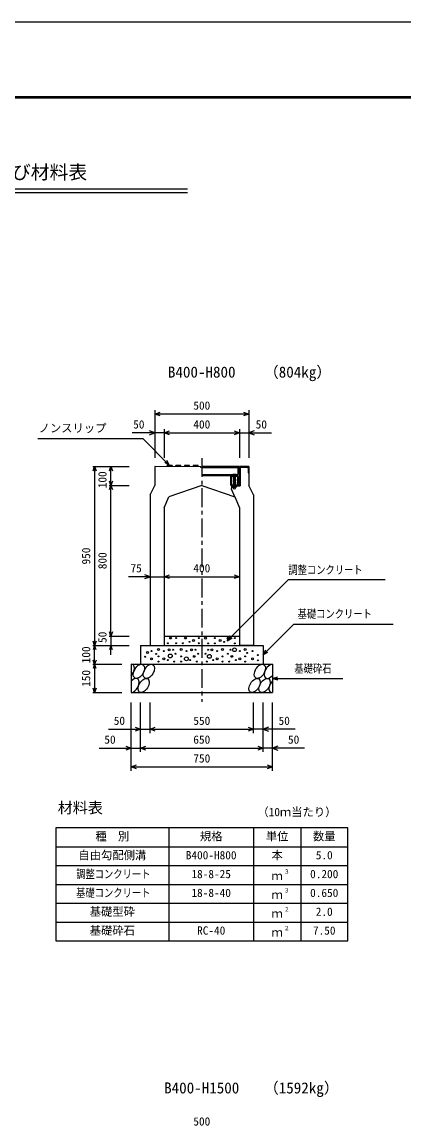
# Model space of a CAD drawing. Units: millimetres, scale not verified. Extents: x -16800 to 16800, y -5940 to 5940.
# Drawn here: x 9628 to 11655, y 78 to 5940 of the extents above; entities that cross this region are included whole.
import ezdxf
from ezdxf.enums import TextEntityAlignment as Align

# ---------------------------------------------------------------- set-up
doc = ezdxf.new("R2010")
doc.units = ezdxf.units.MM
doc.header["$LTSCALE"] = 20
doc.linetypes.add('CHAIN1', pattern=[8, 5, -1, 1, -1])
doc.linetypes.add('DOTTED', pattern=[1.75, 0.25, -1.5])
for name, color, linetype, lineweight in [('0-0_DIM', 7, 'Continuous', 25), ('0-1_Defpoints', 5, 'Continuous', 25), ('0-2_HATCH', 6, 'Continuous', 25), ('0-3_HYO', 3, 'Continuous', 25), ('0-4_HYO2', 4, 'Continuous', 25), ('0-5_OUTLINE', 3, 'Continuous', 25), ('0-6_TXT', 7, 'Continuous', 25), ('0-7_WAKU', 3, 'Continuous', 25), ('0-A__0-5_D-BMK', 6, 'Continuous', 25)]:
    doc.layers.add(name, color=color, linetype=linetype, lineweight=lineweight)
doc.styles.add('ＭＳ ゴシック', font='')
doc.styles.get('ＭＳ ゴシック').set_extended_font_data('MS Gothic')

msp = doc.modelspace()

# ---------------------------------------------------------------- linework, layer by layer
at = {"layer": '0-0_DIM'}
for p, q in [((10331.78, 3878.57), (10331.78, 3626.83)), ((10831.78, 3878.57), (10831.78, 3626.83)), ((10831.78, 3858.57), (10331.78, 3858.57)), ((10331.78, 3758.57), (10212.12, 3758.57)), ((10381.78, 3758.57), (10331.78, 3758.57)), ((10381.78, 3778.57), (10381.78, 3626.83)), ((10381.78, 3758.57), (10781.78, 3758.57)), ((10781.78, 3778.57), (10781.78, 3626.83)), ((10781.78, 3758.57), (10831.78, 3758.57)), ((10831.78, 3758.57), (10951.45, 3758.57)), ((9711.73, 3728.31), (10268.62, 3728.31)), ((10410.83, 3586.09), (10268.62, 3728.31)), ((10002.58, 3579.86), (10195.91, 3579.86)), ((10012.58, 3579.86), (10012.58, 2629.86)), ((10099.25, 3479.86), (10099.25, 3579.86)), ((10410.83, 3586.09), (10384.85, 3601.09)), ((10410.83, 3586.09), (10395.83, 3612.07)), ((10089.25, 3479.86), (10195.91, 3479.86)), ((10099.25, 2679.86), (10099.25, 3479.86)), ((10306.78, 2994.86), (10192.26, 2994.86)), ((10306.78, 2994.86), (10381.78, 2994.86)), ((10381.78, 2994.86), (10781.78, 2994.86)), ((11070.44, 2743.52), (10906.78, 2579.86)), ((11070.44, 2743.52), (11597.51, 2743.52)), ((10089.25, 2679.86), (10195.91, 2679.86)), ((10099.25, 2679.86), (10099.25, 2629.86)), ((10716.78, 2654.86), (10731.78, 2680.84)), ((10716.78, 2654.86), (10742.76, 2669.86)), ((10002.58, 2629.86), (10195.91, 2629.86)), ((10012.58, 2529.86), (10012.58, 2629.86)), ((10099.25, 2579.86), (10099.25, 2629.86)), ((10906.78, 2579.86), (10921.78, 2605.84)), ((10906.78, 2579.86), (10932.76, 2594.86)), ((10002.58, 2529.86), (10156.78, 2529.86)), ((10012.58, 2529.86), (10012.58, 2379.86)), ((10956.78, 2454.86), (10985.76, 2462.63)), ((10956.78, 2454.86), (11330.68, 2454.86)), ((10956.78, 2454.86), (10985.76, 2447.1)), ((10002.58, 2379.86), (10156.78, 2379.86)), ((10206.78, 1964.85), (10206.78, 2327.19)), ((10256.78, 2064.85), (10256.78, 2327.19)), ((10306.78, 2164.85), (10306.78, 2327.19)), ((10856.78, 2164.85), (10856.78, 2327.19)), ((10906.78, 2064.85), (10906.78, 2327.19)), ((10956.78, 1964.85), (10956.78, 2327.19)), ((10086.78, 2184.85), (10306.78, 2184.85)), ((10306.78, 2184.85), (10856.78, 2184.85)), ((11076.78, 2184.85), (10856.78, 2184.85)), ((10036.78, 2084.85), (10256.78, 2084.85)), ((10256.78, 2084.85), (10906.78, 2084.85)), ((11126.78, 2084.85), (10906.78, 2084.85)), ((10206.78, 1984.85), (10956.78, 1984.85))]:
    msp.add_line(p, q, dxfattribs=at)
at = {"layer": '0-0_DIM', "linetype": 'CHAIN1'}
msp.add_line((10581.78, 3624.66), (10581.78, 2329.86), dxfattribs=at)
at = {"layer": '0-0_DIM'}
for points in [[(10360.01, 3848.31), (10331.82, 3858.57), (10360.01, 3868.83)], [(10803.63, 3868.83), (10831.82, 3858.57), (10803.63, 3848.31)], [(10303.59, 3748.31), (10331.78, 3758.57), (10303.59, 3768.83)], [(10409.97, 3748.31), (10381.78, 3758.57), (10409.97, 3768.83)], [(10753.67, 3768.83), (10781.86, 3758.57), (10753.67, 3748.31)], [(10859.9, 3768.83), (10831.71, 3758.57), (10859.9, 3748.31)], [(10004.37, 3557.31), (10012.58, 3579.86), (10020.79, 3557.31)], [(10091.04, 3557.31), (10099.25, 3579.86), (10107.46, 3557.31)], [(10107.46, 3502.42), (10099.25, 3479.86), (10091.04, 3502.42)], [(10091.04, 3457.31), (10099.25, 3479.86), (10107.46, 3457.31)], [(10278.59, 2984.6), (10306.78, 2994.86), (10278.59, 3005.12)], [(10409.97, 2984.6), (10381.78, 2994.86), (10409.97, 3005.12)], [(10753.59, 3005.12), (10781.78, 2994.86), (10753.59, 2984.6)], [(10716.78, 2654.86), (11041.25, 2979.33), (11554.8, 2979.33)], [(10107.46, 2702.42), (10099.25, 2679.86), (10091.04, 2702.42)], [(10020.79, 2652.42), (10012.58, 2629.86), (10004.37, 2652.42)], [(10020.79, 2607.31), (10012.58, 2629.86), (10004.37, 2607.31)], [(10107.46, 2607.31), (10099.25, 2629.86), (10091.04, 2607.31)], [(10020.79, 2552.42), (10012.58, 2529.86), (10004.37, 2552.42)], [(10020.79, 2507.31), (10012.58, 2529.86), (10004.37, 2507.31)], [(10020.79, 2402.42), (10012.58, 2379.86), (10004.37, 2402.42)], [(10228.59, 2195.11), (10256.78, 2184.85), (10228.59, 2174.59)], [(10334.97, 2174.59), (10306.78, 2184.85), (10334.97, 2195.11)], [(10828.59, 2195.11), (10856.78, 2184.85), (10828.59, 2174.59)], [(10934.97, 2195.11), (10906.78, 2184.85), (10934.97, 2174.59)], [(10178.59, 2095.11), (10206.78, 2084.85), (10178.59, 2074.59)], [(10284.97, 2074.59), (10256.78, 2084.85), (10284.97, 2095.11)], [(10878.59, 2095.11), (10906.78, 2084.85), (10878.59, 2074.59)], [(10984.97, 2095.11), (10956.78, 2084.85), (10984.97, 2074.59)], [(10234.97, 1974.59), (10206.78, 1984.85), (10234.97, 1995.11)], [(10928.59, 1995.11), (10956.78, 1984.85), (10928.59, 1974.59)]]:
    msp.add_lwpolyline(points, dxfattribs=at)
at = {"layer": '0-1_Defpoints'}
msp.add_lwpolyline([(0, -5940), (16800, -5940), (16800, 5940), (0, 5940)], close=True, dxfattribs=at)
at = {"layer": '0-2_HATCH'}
for p, q in [((10425.78, 3579.44), (10424.28, 3585.96)), ((10471.78, 3578.97), (10470.28, 3585.49)), ((10517.78, 3578.5), (10516.28, 3585.02)), ((10563.78, 3578.04), (10562.28, 3584.56)), ((10781.76, 3579.86), (10781.76, 3479.86)), ((10784.96, 3576.69), (10822.72, 3577.07)), ((10784.96, 3576.69), (10784.96, 3476.66)), ((10828.58, 3571.27), (10828.58, 3547.33)), ((10828.58, 3547.33), (10831.78, 3547.36)), ((10739.76, 3459.86), (10742.76, 3479.86)), ((10756.57, 3419.86), (10739.76, 3459.86)), ((10742.28, 3476.66), (10784.96, 3476.66)), ((10742.76, 3479.86), (10781.76, 3479.86))]:
    msp.add_line(p, q, dxfattribs=at)
for points in [[(10424.33, 3585.96), (10397.33, 3586.23), (10395.78, 3579.75)], [(10470.33, 3585.49), (10443.33, 3585.76), (10441.78, 3579.28)], [(10516.33, 3585.02), (10489.33, 3585.29), (10487.78, 3578.81)], [(10562.33, 3584.56), (10535.33, 3584.83), (10533.78, 3578.35)]]:
    msp.add_lwpolyline(points, dxfattribs=at)
for centre, radius in [((10401.28, 2641.16), 2.5), ((10415.3, 2669.17), 5), ((10445.75, 2669.17), 2.5), ((10445.75, 2641.16), 2.5), ((10481.64, 2641.16), 2.5), ((10495.66, 2669.17), 5), ((10516.69, 2649.04), 2.5), ((10537.71, 2656.04), 5), ((10565.75, 2669.17), 2.5), ((10565.75, 2641.16), 2.5), ((10600.92, 2668.89), 5), ((10614.94, 2640.88), 2.5), ((10650.82, 2668.89), 2.5), ((10650.82, 2640.88), 2.5), ((10678.86, 2655.76), 5), ((10699.89, 2648.76), 2.5), ((10720.92, 2668.89), 5), ((10757.14, 2668.89), 2.5), ((10757.14, 2640.88), 2.5), ((10293.9, 2592.42), 5), ((10315.47, 2600.04), 2.5), ((10339.33, 2585.12), 2.5), ((10351.75, 2607.92), 5), ((10379.79, 2600.04), 2.5), ((10407.82, 2607.04), 5), ((10414.36, 2574.03), 10), ((10428.86, 2607.04), 2.5), ((10442.87, 2586.03), 2.5), ((10471.75, 2607.92), 5), ((10499.79, 2600.04), 2.5), ((10527.82, 2607.04), 5), ((10548.86, 2607.04), 2.5), ((10562.87, 2586.03), 2.5), ((10600.69, 2586.03), 2.5), ((10621.72, 2572.02), 10), ((10614.71, 2607.04), 2.5), ((10635.74, 2607.04), 5), ((10663.78, 2600.04), 2.5), ((10691.82, 2607.92), 5), ((10720.69, 2586.03), 2.5), ((10734.71, 2607.04), 2.5), ((10755.74, 2607.04), 10), ((10783.78, 2600.04), 2.5), ((10811.82, 2607.92), 5), ((10823.16, 2590.35), 2.5), ((10851.72, 2600.04), 2.5), ((10878.58, 2578.82), 2.5), ((10281.48, 2569.62), 2.5), ((10315.47, 2558.89), 5), ((10351.75, 2572.02), 2.5), ((10351.75, 2544.01), 2.5), ((10379.79, 2558.89), 5), ((10400.82, 2551.89), 2.5), ((10435.86, 2544.01), 2.5), ((10471.75, 2572.02), 2.5), ((10471.75, 2544.01), 2.5), ((10499.79, 2558.89), 10), ((10520.82, 2551.89), 2.5), ((10541.84, 2572.02), 5), ((10555.86, 2544.01), 2.5), ((10607.7, 2544.01), 2.5), ((10642.75, 2551.89), 2.5), ((10663.78, 2558.89), 5), ((10691.82, 2572.02), 2.5), ((10691.82, 2544.01), 2.5), ((10727.7, 2544.01), 2.5), ((10741.72, 2572.02), 5), ((10762.75, 2551.89), 2.5), ((10783.78, 2558.89), 5), ((10811.82, 2572.02), 2.5), ((10811.82, 2544.01), 2.5), ((10851.72, 2558.89), 5), ((10878.58, 2550.81), 2.5)]:
    msp.add_circle(centre, radius, dxfattribs=at)
msp.add_arc((10822.78, 3571.27), 5.8, 0, 90.57294, dxfattribs=at)
for centre, start_param, end_param in [((10194.42, 2492.34), 4.385593, 6.6745444), ((10942.92, 2492.34), 0.3357715, 4.4411806), ((10219.74, 2417.35), 3.5111464, 7.548991), ((10968.24, 2417.35), 1.2110787, 3.5658734)]:
    msp.add_ellipse(centre, major_axis=(21.81, 35.31), ratio=0.5792, start_param=start_param, end_param=end_param, dxfattribs=at)
for centre in [(10247.63, 2492.34), (10300.84, 2492.34), (10889.72, 2492.34), (10272.95, 2417.35), (10861.83, 2417.35), (10915.04, 2417.35)]:
    msp.add_ellipse(centre, major_axis=(21.81, 35.31), ratio=0.5792, dxfattribs=at)
at = {"layer": '0-3_HYO'}
for p, q in [((10406.78, 1660.9), (10406.78, 1060.9)), ((10856.78, 1660.9), (10856.78, 1060.9)), ((11106.78, 1660.9), (11106.78, 1060.9)), ((9806.78, 1560.9), (11356.78, 1560.9))]:
    msp.add_line(p, q, dxfattribs=at)
msp.add_lwpolyline([(9806.78, 1060.9), (11356.78, 1060.9), (11356.78, 1660.9), (9806.78, 1660.9)], close=True, dxfattribs=at)
at = {"layer": '0-4_HYO2'}
for p, q in [((9806.78, 1460.9), (11356.78, 1460.9)), ((9806.78, 1360.9), (11356.78, 1360.9)), ((9806.78, 1260.9), (11356.78, 1260.9)), ((9806.78, 1160.9), (11356.78, 1160.9))]:
    msp.add_line(p, q, dxfattribs=at)
at = {"layer": '0-5_OUTLINE'}
for p, q in [((10331.78, 3580.36), (10331.78, 3479.86)), ((10575.78, 3577.92), (10331.78, 3580.36)), ((10831.78, 3580.36), (10781.76, 3579.86)), ((10831.78, 3580.36), (10831.78, 3479.86)), ((10306.78, 3429.86), (10331.78, 3479.86)), ((10581.78, 3479.86), (10406.99, 3419.86)), ((10581.78, 3479.86), (10756.57, 3419.86)), ((10856.78, 3429.86), (10831.78, 3479.86)), ((10306.78, 3429.86), (10306.78, 2629.86)), ((10381.78, 3359.86), (10406.99, 3419.86)), ((10756.58, 3419.86), (10781.78, 3359.86)), ((10856.78, 3429.86), (10856.78, 2629.86)), ((10381.78, 3359.86), (10381.78, 2629.86)), ((10781.78, 3359.86), (10781.78, 2629.86)), ((10381.78, 2679.86), (10781.78, 2679.86)), ((10256.78, 2629.86), (10256.78, 2529.86)), ((10256.78, 2629.86), (10906.78, 2629.86)), ((10306.78, 2629.86), (10381.78, 2629.86)), ((10856.78, 2629.86), (10781.78, 2629.86)), ((10906.78, 2629.86), (10906.78, 2529.86)), ((10206.78, 2529.86), (10206.78, 2379.86)), ((10206.78, 2529.86), (10956.78, 2529.86)), ((10956.78, 2529.86), (10956.78, 2379.86)), ((10206.78, 2379.86), (10956.78, 2379.86))]:
    msp.add_line(p, q, dxfattribs=at)
msp.add_lwpolyline([(10581.78, 3574.66), (10577.28, 3574.66), (10575.78, 3577.92)], dxfattribs=at)
at = {"layer": '0-6_TXT'}
for p, q in [((6294.97, 5054.39), (10505.03, 5054.39)), ((6294.97, 5035.19), (10505.03, 5035.19))]:
    msp.add_line(p, q, dxfattribs=at)
at = {"layer": '0-7_WAKU', "lineweight": 50}
msp.add_lwpolyline([(400, -5540), (16400, -5540), (16400, 5540), (400, 5540)], close=True, dxfattribs=at)
at = {"layer": '0-A__0-5_D-BMK'}
for p, q in [((10773.26, 3579.86), (10581.76, 3579.86)), ((10777.76, 3541.86), (10777.76, 3579.86)), ((10773.26, 3573.86), (10581.76, 3573.86)), ((10744.28, 3535.86), (10581.76, 3535.86)), ((10773.26, 3529.86), (10581.76, 3529.86)), ((10734.76, 3526.86), (10734.76, 3482.86)), ((10771.76, 3529.86), (10737.76, 3529.86)), ((10746.28, 3537.36), (10744.28, 3535.86)), ((10744.28, 3529.86), (10744.28, 3535.86)), ((10765.28, 3529.86), (10744.28, 3529.86)), ((10744.61, 3536.14), (10746.28, 3537.36)), ((10763.28, 3537.36), (10746.28, 3537.36)), ((10748.28, 3529.86), (10761.28, 3529.86)), ((10748.28, 3528.86), (10749.28, 3529.86)), ((10749.28, 3527.86), (10748.28, 3528.86)), ((10761.28, 3527.86), (10748.28, 3526.86)), ((10748.28, 3526.86), (10749.28, 3527.86)), ((10749.28, 3525.86), (10748.28, 3526.86)), ((10748.28, 3524.86), (10749.28, 3525.86)), ((10761.28, 3525.86), (10748.28, 3524.86)), ((10749.28, 3523.86), (10748.28, 3524.86)), ((10748.28, 3522.86), (10749.28, 3523.86)), ((10761.28, 3523.86), (10748.28, 3522.86)), ((10749.28, 3521.86), (10748.28, 3522.86)), ((10748.28, 3520.86), (10749.28, 3521.86)), ((10761.28, 3521.86), (10748.28, 3520.86)), ((10749.28, 3519.86), (10748.28, 3520.86)), ((10748.28, 3518.86), (10749.28, 3519.86)), ((10761.28, 3519.86), (10748.28, 3518.86)), ((10749.28, 3517.86), (10748.28, 3518.86)), ((10761.28, 3517.86), (10748.28, 3516.86)), ((10748.28, 3516.86), (10749.28, 3517.86)), ((10749.28, 3529.86), (10749.28, 3535.86)), ((10760.28, 3529.86), (10760.28, 3535.86)), ((10760.28, 3528.86), (10761.28, 3529.86)), ((10761.28, 3527.86), (10760.28, 3528.86)), ((10760.28, 3524.86), (10761.28, 3525.86)), ((10761.28, 3523.86), (10760.28, 3524.86)), ((10760.28, 3522.86), (10761.28, 3523.86)), ((10761.28, 3521.86), (10760.28, 3522.86)), ((10760.28, 3520.86), (10761.28, 3521.86)), ((10761.28, 3519.86), (10760.28, 3520.86)), ((10760.28, 3516.86), (10761.28, 3517.86)), ((10764.96, 3536.14), (10763.28, 3537.36)), ((10773.26, 3535.86), (10765.28, 3535.86)), ((10765.28, 3529.86), (10765.28, 3535.86)), ((10777.76, 3541.86), (10773.26, 3541.86)), ((10774.76, 3526.86), (10774.76, 3482.86)), ((10737.76, 3479.86), (10771.76, 3479.86)), ((10745.44, 3476.66), (10744.58, 3476.01)), ((10744.58, 3476.01), (10744.58, 3470.83)), ((10746.27, 3469.86), (10744.58, 3470.83)), ((10764.12, 3476.66), (10745.44, 3476.66)), ((10746.27, 3469.54), (10746.27, 3469.86)), ((10763.3, 3469.86), (10746.27, 3469.86)), ((10763.3, 3469.54), (10746.27, 3469.54)), ((10761.28, 3515.86), (10748.28, 3514.86)), ((10749.28, 3513.86), (10748.28, 3514.86)), ((10761.28, 3513.86), (10748.28, 3512.86)), ((10748.28, 3512.86), (10749.28, 3513.86)), ((10749.28, 3511.86), (10748.28, 3512.86)), ((10761.28, 3511.86), (10748.28, 3510.86)), ((10748.28, 3510.86), (10749.28, 3511.86)), ((10749.28, 3509.86), (10748.28, 3510.86)), ((10761.28, 3509.86), (10748.28, 3508.86)), ((10748.28, 3508.86), (10749.28, 3509.86)), ((10749.28, 3507.86), (10748.28, 3508.86)), ((10761.28, 3507.86), (10748.28, 3506.86)), ((10748.28, 3506.86), (10749.28, 3507.86)), ((10749.28, 3505.86), (10748.28, 3506.86)), ((10761.28, 3505.86), (10748.28, 3504.86)), ((10748.28, 3504.86), (10749.28, 3505.86)), ((10749.28, 3503.86), (10748.28, 3504.86)), ((10761.28, 3503.86), (10748.28, 3502.86)), ((10748.28, 3502.86), (10749.28, 3503.86)), ((10749.28, 3501.86), (10748.28, 3502.86)), ((10761.28, 3501.86), (10748.28, 3500.86)), ((10748.28, 3500.86), (10749.28, 3501.86)), ((10749.28, 3499.86), (10748.28, 3500.86)), ((10761.28, 3499.86), (10748.28, 3498.86)), ((10748.28, 3498.86), (10749.28, 3499.86)), ((10749.28, 3497.86), (10748.28, 3498.86)), ((10761.28, 3497.86), (10748.28, 3496.86)), ((10748.28, 3496.86), (10749.28, 3497.86)), ((10749.28, 3495.87), (10748.28, 3496.86)), ((10748.28, 3494.87), (10749.28, 3495.87)), ((10761.28, 3495.86), (10748.28, 3494.86)), ((10749.28, 3493.87), (10748.28, 3494.87)), ((10761.28, 3493.87), (10748.28, 3492.86)), ((10748.28, 3492.87), (10749.28, 3493.87)), ((10749.28, 3491.87), (10748.28, 3492.87)), ((10761.28, 3491.87), (10748.28, 3490.87)), ((10748.28, 3490.87), (10749.28, 3491.87)), ((10749.28, 3489.87), (10748.28, 3490.87)), ((10761.28, 3489.87), (10748.28, 3488.87)), ((10748.28, 3488.87), (10749.28, 3489.87)), ((10749.28, 3487.87), (10748.28, 3488.87)), ((10761.28, 3487.86), (10748.28, 3486.86)), ((10748.28, 3486.86), (10749.28, 3487.86)), ((10749.28, 3485.86), (10748.28, 3486.86)), ((10761.29, 3485.86), (10748.29, 3484.86)), ((10748.29, 3484.86), (10749.29, 3485.86)), ((10749.29, 3483.86), (10748.29, 3484.86)), ((10761.29, 3483.86), (10748.29, 3482.86)), ((10748.29, 3482.86), (10749.29, 3483.86)), ((10749.29, 3481.86), (10748.29, 3482.86)), ((10748.29, 3480.86), (10749.29, 3481.86)), ((10749.29, 3479.86), (10748.29, 3480.86)), ((10748.29, 3478.86), (10749.29, 3479.86)), ((10749.29, 3477.86), (10748.29, 3478.86)), ((10748.29, 3476.85), (10749.3, 3477.85)), ((10748.49, 3476.66), (10748.29, 3476.85)), ((10749.68, 3476.02), (10749.68, 3470.83)), ((10759.89, 3476.01), (10759.89, 3470.83)), ((10761.28, 3515.86), (10760.28, 3516.86)), ((10760.28, 3514.86), (10761.28, 3515.86)), ((10761.28, 3513.86), (10760.28, 3514.86)), ((10760.28, 3512.86), (10761.28, 3513.86)), ((10760.28, 3512.86), (10761.28, 3511.86)), ((10760.28, 3510.86), (10761.28, 3511.86)), ((10760.28, 3510.86), (10761.28, 3509.86)), ((10760.28, 3508.86), (10761.28, 3509.86)), ((10760.28, 3508.86), (10761.28, 3507.86)), ((10760.28, 3506.86), (10761.28, 3507.86)), ((10760.28, 3506.86), (10761.28, 3505.86)), ((10760.28, 3504.86), (10761.28, 3505.86)), ((10760.28, 3504.86), (10761.28, 3503.86)), ((10760.28, 3502.86), (10761.28, 3503.86)), ((10760.28, 3502.86), (10761.28, 3501.86)), ((10760.28, 3500.86), (10761.28, 3501.86)), ((10760.28, 3500.86), (10761.28, 3499.86)), ((10760.28, 3498.86), (10761.28, 3499.86)), ((10760.28, 3498.86), (10761.28, 3497.86)), ((10760.28, 3496.86), (10761.28, 3497.86)), ((10760.28, 3496.86), (10761.28, 3495.86)), ((10760.28, 3494.86), (10761.28, 3495.86)), ((10760.28, 3494.86), (10761.28, 3493.86)), ((10760.28, 3492.86), (10761.28, 3493.87)), ((10760.28, 3492.86), (10761.28, 3491.87)), ((10760.28, 3490.87), (10761.28, 3491.87)), ((10760.28, 3490.87), (10761.28, 3489.86)), ((10760.28, 3488.87), (10761.28, 3489.87)), ((10760.28, 3488.87), (10761.28, 3487.86)), ((10760.28, 3486.86), (10761.28, 3487.86)), ((10760.28, 3486.86), (10761.29, 3485.86)), ((10760.29, 3484.86), (10761.29, 3485.86)), ((10760.29, 3484.86), (10761.29, 3483.86)), ((10760.29, 3482.86), (10761.29, 3483.86)), ((10760.29, 3482.86), (10761.29, 3481.86)), ((10760.29, 3480.86), (10761.29, 3481.86)), ((10760.29, 3480.86), (10761.29, 3479.86)), ((10760.29, 3478.86), (10761.29, 3479.86)), ((10760.29, 3478.86), (10761.3, 3477.85)), ((10760.3, 3476.85), (10761.3, 3477.85)), ((10760.3, 3476.85), (10760.49, 3476.66)), ((10763.3, 3469.86), (10764.99, 3470.83)), ((10763.3, 3469.54), (10763.3, 3469.86)), ((10764.12, 3476.66), (10764.99, 3476.01)), ((10764.99, 3476.01), (10764.99, 3470.83))]:
    msp.add_line(p, q, dxfattribs=at)
at = {"layer": '0-A__0-5_D-BMK', "linetype": 'DOTTED'}
for p, q in [((10761.28, 3529.86), (10748.28, 3528.86)), ((10761.29, 3481.86), (10748.29, 3480.86)), ((10761.29, 3479.86), (10748.29, 3478.86)), ((10761.3, 3477.85), (10748.29, 3476.85)), ((10748.49, 3476.66), (10760.49, 3476.66))]:
    msp.add_line(p, q, dxfattribs=at)
at = {"layer": '0-A__0-5_D-BMK'}
for points in [[(10777.76, 3579.86), (10773.26, 3579.86), (10773.26, 3529.86)], [(10761.28, 3525.86), (10760.28, 3526.86), (10761.28, 3527.86)], [(10761.28, 3517.86), (10760.28, 3518.86), (10761.28, 3519.86)], [(10748.28, 3514.86), (10749.28, 3515.86), (10748.28, 3516.86)]]:
    msp.add_lwpolyline(points, dxfattribs=at)
msp.add_lwpolyline([(10737.06, 3527.56), (10737.06, 3482.16), (10772.46, 3482.16), (10772.46, 3527.56)], close=True, dxfattribs=at)
for centre in [(10631.76, 3576.86), (10681.76, 3576.86), (10731.76, 3576.86)]:
    msp.add_circle(centre, 3, dxfattribs=at)
for centre, radius, start, end in [((10581.76, 3576.86), 3, 270, 90), ((10737.76, 3526.86), 3, 90, 180), ((10746.78, 3533.24), 3.62, 46.39563, 133.60437), ((10754.78, 3521.24), 15.62, 69.39075, 110.60925), ((10762.78, 3533.24), 3.62, 46.39563, 133.60437), ((10771.76, 3526.86), 3, 0, 90), ((10737.76, 3482.86), 3, 180, 270), ((10747.13, 3471.32), 5.35, 61.49832, 118.50684), ((10747.13, 3475.53), 5.35, 241.49843, 298.50089), ((10754.78, 3469.54), 8.19, 180, 359.99995), ((10754.78, 3456.25), 20.42, 75.52621, 104.47362), ((10754.78, 3490.6), 20.42, 255.52638, 284.47374), ((10762.44, 3471.32), 5.35, 61.49231, 118.50169), ((10762.44, 3475.53), 5.35, 241.49989, 298.5), ((10771.76, 3482.86), 3, 270, 0)]:
    msp.add_arc(centre, radius, start, end, dxfattribs=at)

# ---------------------------------------------------------------- texts
at = {"layer": '0-0_DIM', "style": 'ＭＳ ゴシック'}
for s, p in [('500', (10536.78, 3868.57)), ('ノンスリップ', (9715.58, 3748.49)), ('50', (10217.6, 3768.57)), ('400', (10536.78, 3768.57)), ('50', (10867.7, 3768.57)), ('75', (10203.11, 3004.86)), ('400', (10536.78, 3004.86)), ('50', (10114.34, 2194.85)), ('550', (10536.78, 2194.85)), ('50', (10989.22, 2194.85)), ('50', (10064.34, 2094.85)), ('650', (10536.78, 2094.85)), ('50', (11039.22, 2094.85)), ('750', (10536.78, 1994.85)), ('500', (10536.78, 67.25))]:
    msp.add_text(s, height=43.99, dxfattribs=at).set_placement(p, align=Align.BOTTOM_LEFT)
for s, p in [('100', (10089.25, 3464.61)), ('950', (10002.58, 3059.86)), ('800', (10089.25, 3034.86)), ('50', (10089.25, 2643.19)), ('100', (10002.58, 2534.86)), ('150', (10002.58, 2409.86))]:
    msp.add_text(s, height=43.99, rotation=90, dxfattribs=at).set_placement(p, align=Align.BOTTOM_LEFT)
at = {"layer": '0-0_DIM', "style": 'ＭＳ ゴシック', "width": 0.8}
for s, p in [('調整コンクリート', (11041.25, 2995.75)), ('基礎コンクリート', (11090.44, 2762.25)), ('基礎砕石', (11073.1, 2472.04))]:
    msp.add_text(s, height=43.99, dxfattribs=at).set_placement(p, align=Align.BOTTOM_LEFT)
at = {"layer": '0-6_TXT', "style": 'ＭＳ ゴシック'}
for s, height, p in [('ハイブリッド型自由勾配側溝（横断用）HB-FSG400\u3000断面図及び材料表', 73.31, (6825, 5084.39)), ('B400-H800', 58.65, (10401.78, 4034.66)), ('（804kg）', 58.65, (10910.15, 4034.66)), ('材料表', 58.65, (9816.78, 1720.9)), ('（10ｍ当たり）', 43.99, (10876.78, 1709.9)), ('種\u3000別', 43.99, (10016.78, 1580.9)), ('規格', 43.99, (10571.78, 1580.9)), ('単位', 43.99, (10921.78, 1580.9)), ('数量', 43.99, (11171.78, 1580.9)), ('自由勾配側溝', 43.99, (9926.78, 1480.9)), ('B400-H800', 43.99, (10496.78, 1480.9)), ('本', 43.99, (10951.78, 1480.9)), ('5.0', 43.99, (11186.78, 1480.9)), ('18-8-25', 43.99, (10526.78, 1380.9)), ('ｍ', 43.99, (10951.78, 1370.9)), ('３', 21.99, (11017.32, 1411.27)), ('0.200', 43.99, (11156.78, 1380.9)), ('18-8-40', 43.99, (10526.78, 1280.9)), ('ｍ', 43.99, (10951.78, 1270.9)), ('３', 21.99, (11017.32, 1311.27)), ('0.650', 43.99, (11156.78, 1280.9)), ('基礎型砕', 43.99, (9986.78, 1180.9)), ('２', 21.99, (11017.32, 1211.27)), ('2.0', 43.99, (11186.78, 1180.9)), ('ｍ', 43.99, (10951.78, 1170.9)), ('基礎砕石', 43.99, (9986.78, 1080.9)), ('RC-40', 43.99, (10556.78, 1080.9)), ('ｍ', 43.99, (10951.78, 1070.9)), ('２', 21.99, (11017.32, 1111.27)), ('7.50', 43.99, (11171.78, 1080.9)), ('B400-H1500', 58.65, (10381.78, 233.34)), ('（1592kg）', 58.65, (10910.15, 233.34))]:
    msp.add_text(s, height=height, dxfattribs=at).set_placement(p, align=Align.BOTTOM_LEFT)
at = {"layer": '0-6_TXT', "style": 'ＭＳ ゴシック', "width": 0.8}
for s, p in [('調整コンクリート', (9914.78, 1380.9)), ('基礎コンクリート', (9914.78, 1280.9))]:
    msp.add_text(s, height=43.99, dxfattribs=at).set_placement(p, align=Align.BOTTOM_LEFT)

doc.saveas('drawing.dxf')
